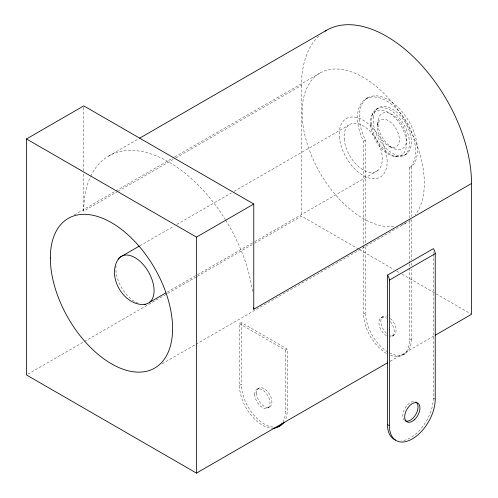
<?xml version="1.0" encoding="UTF-8"?>
<svg xmlns="http://www.w3.org/2000/svg" width="498" height="498" viewBox="0 0 498 498"><rect width="100%" height="100%" fill="white"/><g stroke="black" fill="none" stroke-linecap="round" stroke-linejoin="round"><path stroke-width="0.37" stroke-dasharray="2.49 1.87" d="M377.658 124.954L378.094 120.118M372.05 115.113L373.014 112.959M409.449 218.087L409.449 167.776L411.672 165.716A41.06 23.705 60 0 0 386.529 100.907A41.06 23.705 60 0 0 361.386 136.682L363.608 141.308L363.608 245.022M409.449 167.776L413.583 164.608A41.06 23.705 60 0 0 388.44 99.805A41.06 23.705 60 0 0 363.297 135.581L365.52 140.206L365.52 243.516M108.67 156.055L138.245 138.979M74.308 214.881L173.933 157.368M174.605 156.976L319.996 73.038M83.776 173.951L83.776 211.084L117.379 191.68M118.051 191.294L175.178 158.308M175.85 157.922L301.533 85.363A120.205 69.403 60 0 1 319.666 35.234M365.999 98.878L367.91 97.776M139.82 245.807L174.163 225.98M176.852 224.424L231.389 192.938M234.085 191.381L348.55 125.297M375.679 109.635L377.59 108.533M363.608 141.308L365.52 140.206M167.141 292.164L196.766 275.058M197.438 274.672L253.999 242.016M254.671 241.63L377.882 170.49M405.017 154.822L406.928 153.72M27.82 374.179L167.029 293.808M167.702 293.415L196.617 276.72M197.289 276.334L253.781 243.721M254.453 243.329L301.533 216.151L358.934 249.293M162.093 363.82L406.436 222.755M273.838 428.199A32.414 18.712 60 0 1 239.457 385.427L239.457 323.669L241.362 322.567L287.209 349.036L287.209 410.788A32.414 18.712 60 0 1 285.46 419.907M239.457 323.669L285.298 350.138L287.209 349.036M239.457 385.427L241.362 384.325L241.362 322.567M386.529 353.443A32.414 18.712 60 0 1 363.608 313.746L365.52 312.644L365.52 244.288M256.974 389.299L258.885 388.197M381.126 317.624L383.037 316.516M267.775 408.018L269.686 406.916M391.932 336.337L393.843 335.235M282.926 422.236A32.414 18.712 60 0 0 285.298 411.89L287.209 410.788M390.513 355.342A32.414 18.712 60 0 0 409.449 340.215L411.36 339.107L411.36 269.2M390.152 361.28L434.536 335.652M402.739 355.049L404.644 353.947M394.665 156.503L396.937 156.733M389.424 146.48L393.557 148.404M359.606 249.679L394.167 269.636M396.825 271.167L399.483 272.705M402.141 274.236L470.859 313.914M433.328 254.098L433.328 398.107L435.233 399.209M433.328 251.776L433.328 253.32M411.36 166.674L411.36 216.381M411.36 219.494L411.36 259.881M411.36 262.988L411.36 266.094M409.449 221.18L409.449 262.975M409.449 263.753L409.449 340.215M363.608 245.8L363.608 313.746M301.533 85.363L301.533 216.151M285.298 350.138L285.298 411.89M83.776 107.425L83.776 170.858M83.776 211.084A120.205 69.403 60 0 1 90.406 176.908M90.729 176.217A120.205 69.403 60 0 1 225.345 219.562M225.743 220.216A120.205 69.403 60 0 1 252.723 293.254M393.775 226.658A86.44 49.906 60 0 1 302.927 124.668A86.44 49.906 60 0 1 374.988 85.432A86.44 49.906 60 0 1 415.245 214.968M410.601 219.836A86.44 49.906 60 0 1 401.83 224.897M138.095 303.238A27.01 15.594 60 0 1 116.046 265.695M411.36 339.107A32.414 18.712 60 0 1 389.1 352.715M387.842 351.993A32.414 18.712 60 0 1 365.52 312.644M390.42 318.496A10.807 6.237 60 0 1 396.078 330.286A10.807 6.237 60 0 1 390.42 335.54M386.46 333.255A10.807 6.237 60 0 1 380.796 321.465A10.807 6.237 60 0 1 386.46 316.211M386.529 335.801A10.807 6.237 60 0 1 378.891 322.567A10.807 6.237 60 0 1 386.529 318.16M390.351 321.546A10.807 6.237 60 0 1 390.351 336.822M433.328 398.107A32.414 18.712 -60 0 1 401.631 440.855M404.55 420.393A10.807 6.237 -60 0 1 404.55 409.051A10.807 6.237 -60 0 1 414.224 401.494M273.06 427.072A32.414 18.712 60 0 1 241.362 384.325M373.438 116.495L373.239 122.128A27.01 15.594 60 0 0 401.861 155.737A27.01 15.594 60 0 0 403.168 119.321A27.01 15.594 60 0 0 373.438 116.495M371.327 123.236A27.01 15.594 60 0 0 401.351 156.609A27.01 15.594 60 0 0 398.369 116.843A27.01 15.594 60 0 0 371.327 123.236M339.368 136.62A33.858 19.553 60 0 0 377.011 178.458A33.858 19.553 60 0 0 373.27 128.609A33.858 19.553 60 0 0 339.368 136.62M370.45 124.824A25.541 14.747 60 0 0 398.842 156.384A25.541 14.747 60 0 0 396.022 118.785A25.541 14.747 60 0 0 370.45 124.824M377.945 124.357A20.325 11.734 60 0 0 400.541 149.475A20.325 11.734 60 0 0 398.294 119.545A20.325 11.734 60 0 0 377.945 124.357M344.193 138.898A27.01 15.594 60 0 0 374.216 172.277A27.01 15.594 60 0 0 371.24 132.505A27.01 15.594 60 0 0 344.193 138.898M377.546 128.179A15.469 8.933 60 0 0 394.74 147.296A15.469 8.933 60 0 0 393.034 124.519A15.469 8.933 60 0 0 377.546 128.179M254.733 394.248A10.807 6.237 60 0 0 266.193 408.503A10.807 6.237 60 0 0 266.193 393.227A10.807 6.237 60 0 0 254.733 394.248M256.644 393.146A10.807 6.237 60 0 0 268.105 407.401A10.807 6.237 60 0 0 268.105 392.119A10.807 6.237 60 0 0 256.644 393.146"/><path stroke-width="0.75" d="M119.483 257.547C105.408 274.641 123.224 306.718 145.341 304.415M387.463 362.83L196.467 473.1L26.475 374.957L26.475 138.961L83.776 105.875L253.768 204.024L253.768 309.227L471.525 183.507A120.205 69.403 60 0 0 418.208 61.646A120.205 69.403 60 0 0 325.138 31.106M139.589 138.207L326.427 30.334M120.298 257.08L139.147 246.193M26.475 138.961L196.467 237.104L253.768 204.024M149.63 302.267L165.79 292.942M387.481 275.145L433.328 248.676L433.82 249.38A6.362 3.673 60 0 1 435.233 253.644L435.233 399.209A32.414 18.712 -60 0 1 412.313 438.912A32.414 18.712 -60 0 1 389.392 425.678L387.481 424.576L387.481 275.145L387.979 275.842A6.362 3.673 60 0 1 389.392 280.113L389.392 425.678M389.392 280.113L435.233 253.644M435.208 335.266L471.525 314.294L471.525 183.507M196.467 237.104L196.467 473.1M253.762 307.77A120.205 69.403 60 0 1 253.768 309.227M118.393 259.141A27.01 15.594 60 0 1 148.429 271.802A27.01 15.594 60 0 1 144.569 304.284M395.449 440.033A32.414 18.712 -60 0 1 387.481 424.576M415.805 401.986A10.807 6.237 -60 0 1 416.035 414.05A10.807 6.237 -60 0 1 405.49 420.935M282.223 423.35A32.414 18.712 60 0 1 273.838 428.199M284.134 422.248A32.414 18.712 60 0 1 277.193 426.879M50.348 257.952A86.44 49.906 60 0 0 142.03 372.006A86.44 49.906 60 0 0 142.03 249.759A86.44 49.906 60 0 0 50.348 257.952M414.292 419.826A10.807 6.237 -60 0 0 417.716 403.087A10.807 6.237 -60 0 0 404.936 414.423A10.807 6.237 -60 0 0 414.292 419.826"/></g></svg>
